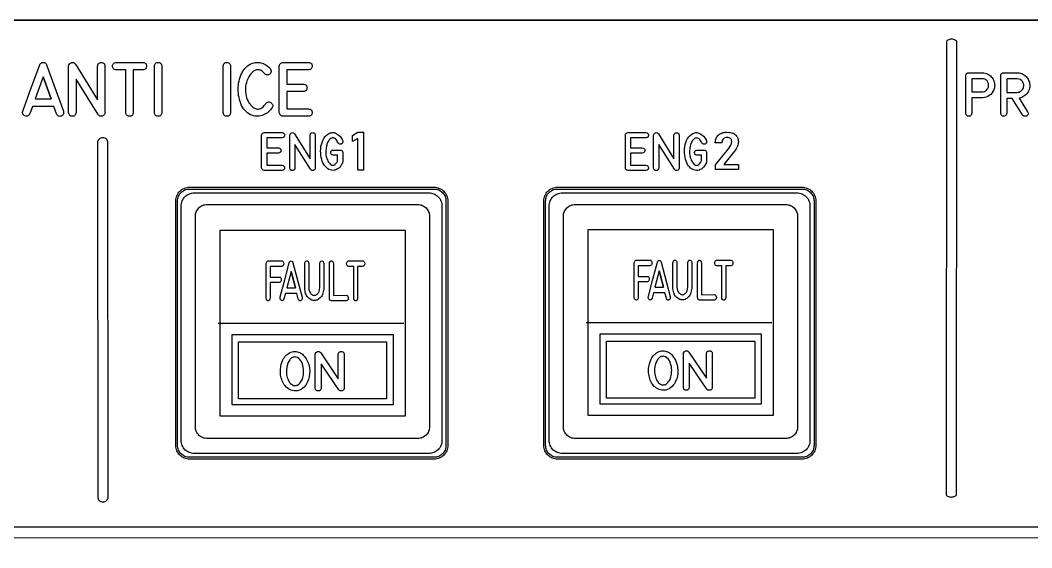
# Model space of a CAD drawing. Extents: x 361 to 684, y 82 to 686.
# Drawn here: x 423.4 to 510.7, y 168 to 213.5 of the extents above; entities that cross this region are included whole.
import ezdxf

# ---------------------------------------------------------------- set-up
doc = ezdxf.new("R2010")
doc.units = 0
for name, color, linetype in [('_BACKPANEL', 5, 'CONTINUOUS'), ('_ENGRAVING', 105, 'CONTINUOUS'), ('_LABELS', 30, 'CONTINUOUS'), ('_TOPLAYER', 1, 'CONTINUOUS')]:
    doc.layers.add(name, color=color, linetype=linetype)

msp = doc.modelspace()

# ---------------------------------------------------------------- linework, layer by layer
at = {"layer": '_BACKPANEL'}
for points in [[(683.772, 213.525), (683.772, 208.819), (683.772, 199.406), (683.772, 189.994), (683.772, 91.163), (683.772, 81.75), (361.5, 81.75), (361.5, 91.163), (361.5, 189.994), (361.5, 199.406), (361.5, 208.819), (361.5, 213.525)], [(438.041, 198.959), (459.137, 198.959), (459.242, 198.954), (459.344, 198.938), (459.443, 198.913), (459.537, 198.879), (459.627, 198.836), (459.712, 198.784), (459.791, 198.725), (459.864, 198.659), (459.93, 198.586), (459.989, 198.507), (460.04, 198.422), (460.083, 198.332), (460.118, 198.238), (460.143, 198.139), (460.159, 198.037), (460.164, 197.932), (460.164, 176.837), (460.159, 176.731), (460.143, 176.629), (460.118, 176.531), (460.083, 176.436), (460.04, 176.346), (459.989, 176.261), (459.93, 176.182), (459.864, 176.11), (459.791, 176.043), (459.712, 175.984), (459.627, 175.933), (459.537, 175.89), (459.443, 175.855), (459.344, 175.83), (459.242, 175.815), (459.137, 175.809), (438.041, 175.809), (437.936, 175.815), (437.833, 175.83), (437.735, 175.855), (437.64, 175.89), (437.551, 175.933), (437.466, 175.984), (437.387, 176.043), (437.314, 176.11), (437.248, 176.182), (437.189, 176.261), (437.137, 176.346), (437.094, 176.436), (437.06, 176.531), (437.035, 176.629), (437.019, 176.731), (437.014, 176.837), (437.014, 197.932), (437.019, 198.037), (437.035, 198.139), (437.06, 198.238), (437.094, 198.332), (437.137, 198.422), (437.189, 198.507), (437.248, 198.586), (437.314, 198.659), (437.387, 198.725), (437.466, 198.784), (437.551, 198.836), (437.64, 198.879), (437.735, 198.913), (437.833, 198.938), (437.936, 198.954)], [(469.785, 198.959), (490.881, 198.959), (490.986, 198.954), (491.089, 198.938), (491.187, 198.913), (491.282, 198.879), (491.371, 198.836), (491.456, 198.784), (491.535, 198.725), (491.608, 198.659), (491.674, 198.586), (491.733, 198.507), (491.785, 198.422), (491.828, 198.332), (491.862, 198.238), (491.887, 198.139), (491.903, 198.037), (491.908, 197.932), (491.908, 176.837), (491.903, 176.731), (491.887, 176.629), (491.862, 176.531), (491.828, 176.436), (491.785, 176.346), (491.733, 176.261), (491.674, 176.182), (491.608, 176.11), (491.535, 176.043), (491.456, 175.984), (491.371, 175.933), (491.282, 175.89), (491.187, 175.855), (491.089, 175.83), (490.986, 175.815), (490.881, 175.809), (469.785, 175.809), (469.68, 175.815), (469.578, 175.83), (469.479, 175.855), (469.385, 175.89), (469.295, 175.933), (469.21, 175.984), (469.131, 176.043), (469.058, 176.11), (468.992, 176.182), (468.933, 176.261), (468.882, 176.346), (468.839, 176.436), (468.804, 176.531), (468.779, 176.629), (468.764, 176.731), (468.758, 176.837), (468.758, 197.932), (468.764, 198.037), (468.779, 198.139), (468.804, 198.238), (468.839, 198.332), (468.882, 198.422), (468.933, 198.507), (468.992, 198.586), (469.058, 198.659), (469.131, 198.725), (469.21, 198.784), (469.295, 198.836), (469.385, 198.879), (469.479, 198.913), (469.578, 198.938), (469.68, 198.954)]]:
    msp.add_lwpolyline(points, close=True, dxfattribs=at)
at = {"layer": '_ENGRAVING'}
for points in [[(503.776, 211.884), (503.685, 211.88), (503.601, 211.866), (503.525, 211.845), (503.458, 211.817), (503.403, 211.783), (503.362, 211.744), (503.336, 211.701), (503.327, 211.655), (503.327, 211.655), (503.293, 172.614), (503.293, 172.613), (503.303, 172.567), (503.329, 172.524), (503.37, 172.485), (503.425, 172.451), (503.492, 172.423), (503.568, 172.402), (503.653, 172.389), (503.743, 172.384), (503.745, 172.384), (503.835, 172.389), (503.919, 172.402), (503.996, 172.423), (504.062, 172.451), (504.117, 172.485), (504.158, 172.524), (504.185, 172.567), (504.194, 172.613), (504.225, 211.655), (504.225, 211.655), (504.216, 211.701), (504.19, 211.744), (504.148, 211.783), (504.093, 211.817), (504.027, 211.845), (503.951, 211.866), (503.866, 211.88), (503.776, 211.884)], [(423.667, 205.678), (424.394, 207.677), (425.123, 209.676), (425.17, 209.766), (425.2, 209.802), (425.235, 209.831), (425.274, 209.854), (425.318, 209.871), (425.42, 209.885), (425.522, 209.872), (425.567, 209.856), (425.606, 209.834), (425.642, 209.804), (425.672, 209.768), (425.72, 209.676), (427.174, 205.666), (427.185, 205.59), (427.187, 205.52), (427.178, 205.458), (427.159, 205.403), (427.129, 205.355), (427.089, 205.314), (427.039, 205.28), (426.978, 205.253), (426.915, 205.236), (426.854, 205.23), (426.798, 205.237), (426.745, 205.255), (426.697, 205.284), (426.651, 205.326), (426.61, 205.379), (426.573, 205.444), (426.339, 206.093), (424.491, 206.093), (424.264, 205.46), (424.226, 205.394), (424.184, 205.341), (424.138, 205.3), (424.088, 205.27), (424.034, 205.253), (423.977, 205.247), (423.916, 205.254), (423.851, 205.273), (423.79, 205.301), (423.739, 205.335), (423.7, 205.376), (423.671, 205.423), (423.654, 205.477), (423.647, 205.537), (423.652, 205.604)], [(430.752, 205.553), (430.749, 205.496), (430.738, 205.445), (430.72, 205.399), (430.695, 205.358), (430.662, 205.323), (430.623, 205.293), (430.576, 205.269), (430.522, 205.25), (430.466, 205.238), (430.413, 205.234), (430.364, 205.239), (430.318, 205.251), (430.275, 205.272), (430.235, 205.302), (430.198, 205.339), (430.165, 205.385), (428.26, 208.44), (428.26, 205.553), (428.244, 205.478), (428.221, 205.414), (428.191, 205.359), (428.155, 205.315), (428.111, 205.28), (428.061, 205.255), (428.003, 205.24), (427.939, 205.235), (427.875, 205.24), (427.817, 205.255), (427.767, 205.28), (427.724, 205.315), (427.687, 205.359), (427.658, 205.414), (427.636, 205.478), (427.62, 205.553), (427.62, 209.558), (427.648, 209.666), (427.698, 209.754), (427.769, 209.821), (427.862, 209.869), (427.913, 209.883), (427.961, 209.888), (428.008, 209.884), (428.052, 209.871), (428.094, 209.849), (428.134, 209.818), (428.208, 209.728), (430.113, 206.669), (430.113, 209.558), (430.127, 209.634), (430.15, 209.7), (430.179, 209.755), (430.217, 209.8), (430.262, 209.835), (430.315, 209.86), (430.375, 209.875), (430.443, 209.879), (430.51, 209.873), (430.57, 209.858), (430.621, 209.832), (430.664, 209.797), (430.698, 209.752), (430.724, 209.697), (430.743, 209.632), (430.752, 209.558)], [(432.553, 205.557), (432.553, 209.245), (431.721, 209.245), (431.646, 209.255), (431.582, 209.274), (431.527, 209.302), (431.483, 209.337), (431.448, 209.381), (431.424, 209.434), (431.409, 209.494), (431.404, 209.564), (431.41, 209.633), (431.425, 209.694), (431.449, 209.746), (431.484, 209.791), (431.528, 209.827), (431.583, 209.854), (431.647, 209.874), (431.721, 209.885), (434.023, 209.885), (434.096, 209.874), (434.16, 209.855), (434.214, 209.828), (434.258, 209.792), (434.292, 209.748), (434.317, 209.695), (434.332, 209.633), (434.337, 209.564), (434.332, 209.494), (434.318, 209.433), (434.293, 209.38), (434.259, 209.336), (434.215, 209.3), (434.161, 209.273), (434.097, 209.255), (434.023, 209.245), (433.193, 209.245), (433.193, 205.557), (433.176, 205.482), (433.152, 205.417), (433.121, 205.362), (433.083, 205.317), (433.037, 205.282), (432.985, 205.258), (432.925, 205.244), (432.858, 205.24), (432.792, 205.246), (432.733, 205.261), (432.683, 205.287), (432.641, 205.321), (432.607, 205.366), (432.581, 205.42), (432.563, 205.484)], [(435.658, 205.553), (435.642, 205.478), (435.619, 205.413), (435.589, 205.358), (435.552, 205.313), (435.508, 205.278), (435.457, 205.254), (435.399, 205.239), (435.335, 205.234), (435.27, 205.239), (435.212, 205.255), (435.161, 205.28), (435.118, 205.314), (435.081, 205.359), (435.052, 205.414), (435.029, 205.478), (435.014, 205.553), (435.014, 209.563), (435.029, 209.637), (435.052, 209.702), (435.081, 209.758), (435.118, 209.803), (435.161, 209.838), (435.212, 209.863), (435.27, 209.878), (435.335, 209.883), (435.399, 209.879), (435.457, 209.864), (435.508, 209.839), (435.552, 209.804), (435.589, 209.759), (435.619, 209.703), (435.642, 209.638), (435.658, 209.563)], [(441.591, 205.553), (441.575, 205.478), (441.552, 205.413), (441.522, 205.358), (441.485, 205.313), (441.441, 205.278), (441.39, 205.254), (441.332, 205.239), (441.268, 205.234), (441.203, 205.239), (441.145, 205.255), (441.094, 205.28), (441.051, 205.314), (441.014, 205.359), (440.985, 205.414), (440.962, 205.478), (440.947, 205.553), (440.947, 209.563), (440.962, 209.637), (440.985, 209.702), (441.014, 209.758), (441.051, 209.803), (441.094, 209.838), (441.145, 209.863), (441.203, 209.878), (441.268, 209.883), (441.332, 209.879), (441.39, 209.864), (441.441, 209.839), (441.485, 209.804), (441.522, 209.759), (441.552, 209.703), (441.575, 209.638), (441.591, 209.563)], [(445.156, 205.966), (445.136, 205.936), (445.124, 205.92), (445.115, 205.907), (445.034, 205.805), (444.948, 205.712), (444.855, 205.626), (444.756, 205.547), (444.651, 205.477), (444.54, 205.413), (444.423, 205.357), (444.3, 205.309), (444.174, 205.271), (444.048, 205.246), (443.923, 205.235), (443.799, 205.236), (443.675, 205.251), (443.551, 205.279), (443.428, 205.32), (443.305, 205.374), (443.168, 205.451), (443.04, 205.54), (442.921, 205.642), (442.812, 205.756), (442.712, 205.882), (442.622, 206.021), (442.541, 206.172), (442.47, 206.335), (442.408, 206.506), (442.355, 206.678), (442.312, 206.851), (442.279, 207.027), (442.255, 207.204), (442.241, 207.382), (442.236, 207.563), (442.241, 207.745), (442.255, 207.926), (442.279, 208.103), (442.312, 208.277), (442.356, 208.446), (442.409, 208.613), (442.471, 208.775), (442.544, 208.934), (442.626, 209.089), (442.718, 209.234), (442.82, 209.366), (442.931, 209.483), (443.053, 209.586), (443.184, 209.675), (443.325, 209.749), (443.476, 209.809), (443.636, 209.855), (443.732, 209.873), (443.827, 209.884), (443.922, 209.886), (444.017, 209.881), (444.112, 209.868), (444.207, 209.847), (444.396, 209.781), (444.577, 209.692), (444.741, 209.587), (444.888, 209.465), (445.018, 209.327), (445.029, 209.311), (445.071, 209.241), (445.092, 209.168), (445.092, 209.092), (445.072, 209.013), (445.035, 208.939), (444.985, 208.881), (444.923, 208.838), (444.848, 208.81), (444.762, 208.799), (444.68, 208.813), (444.601, 208.851), (444.525, 208.914), (444.45, 208.997), (444.375, 209.068), (444.301, 209.128), (444.227, 209.176), (444.154, 209.213), (444.082, 209.238), (444.011, 209.252), (443.94, 209.254), (443.803, 209.235), (443.674, 209.189), (443.552, 209.119), (443.437, 209.023), (443.33, 208.906), (443.233, 208.774), (443.146, 208.627), (443.067, 208.465), (443.001, 208.297), (442.948, 208.135), (442.91, 207.979), (442.886, 207.828), (442.871, 207.662), (442.867, 207.496), (442.875, 207.329), (442.894, 207.162), (442.925, 206.997), (442.969, 206.837), (443.027, 206.682), (443.099, 206.533), (443.169, 206.409), (443.244, 206.298), (443.323, 206.199), (443.407, 206.112), (443.494, 206.037), (443.587, 205.974), (443.684, 205.924), (443.785, 205.885), (443.888, 205.863), (443.991, 205.861), (444.093, 205.88), (444.194, 205.919), (444.295, 205.979), (444.395, 206.059), (444.495, 206.16), (444.593, 206.281), (444.637, 206.34), (444.69, 206.392), (444.745, 206.431), (444.8, 206.457), (444.856, 206.47), (444.912, 206.469), (444.97, 206.456), (445.028, 206.429), (445.087, 206.389), (445.14, 206.341), (445.18, 206.292), (445.208, 206.241), (445.223, 206.189), (445.225, 206.136), (445.215, 206.08), (445.192, 206.024)], [(448.306, 209.252), (446.426, 209.252), (446.426, 208.011), (447.859, 208.011), (447.935, 207.996), (448, 207.973), (448.055, 207.943), (448.101, 207.907), (448.136, 207.863), (448.161, 207.812), (448.175, 207.753), (448.18, 207.688), (448.175, 207.623), (448.16, 207.565), (448.135, 207.514), (448.099, 207.47), (448.054, 207.434), (447.999, 207.404), (447.934, 207.382), (447.859, 207.367), (446.426, 207.367), (446.426, 205.877), (448.306, 205.877), (448.381, 205.862), (448.446, 205.839), (448.501, 205.81), (448.546, 205.773), (448.581, 205.73), (448.606, 205.679), (448.621, 205.622), (448.626, 205.557), (448.621, 205.493), (448.606, 205.435), (448.581, 205.385), (448.546, 205.342), (448.501, 205.306), (448.446, 205.277), (448.381, 205.255), (448.306, 205.24), (446.111, 205.24), (446.044, 205.253), (445.984, 205.274), (445.933, 205.302), (445.888, 205.338), (445.852, 205.383), (445.823, 205.435), (445.802, 205.494), (445.789, 205.562), (445.789, 209.567), (445.803, 209.638), (445.825, 209.699), (445.854, 209.752), (445.891, 209.796), (445.935, 209.831), (445.986, 209.858), (446.045, 209.876), (446.111, 209.885), (448.306, 209.885), (448.381, 209.874), (448.446, 209.855), (448.501, 209.828), (448.546, 209.792), (448.58, 209.748), (448.605, 209.696), (448.62, 209.635), (448.625, 209.566), (448.62, 209.497), (448.604, 209.436), (448.579, 209.384), (448.545, 209.341), (448.5, 209.306), (448.445, 209.279), (448.381, 209.261)], [(426.108, 206.73), (425.418, 208.635), (424.724, 206.73)], [(425.418, 208.635), (426.108, 206.73)], [(506.409, 208.994), (506.444, 208.994), (506.559, 208.981), (506.67, 208.959), (506.776, 208.928), (506.877, 208.888), (506.969, 208.84), (507.053, 208.784), (507.131, 208.722), (507.202, 208.652), (507.266, 208.575), (507.322, 208.491), (507.372, 208.4), (507.415, 208.302), (507.45, 208.2), (507.474, 208.099), (507.489, 207.999), (507.493, 207.899), (507.488, 207.8), (507.472, 207.702), (507.447, 207.604), (507.412, 207.507), (507.339, 207.362), (507.25, 207.233), (507.146, 207.122), (507.026, 207.026), (506.894, 206.949), (506.753, 206.891), (506.603, 206.852), (506.444, 206.833), (506.409, 206.831), (505.516, 206.831), (505.516, 205.492), (505.505, 205.431), (505.488, 205.379), (505.464, 205.334), (505.435, 205.298), (505.399, 205.269), (505.357, 205.249), (505.309, 205.237), (505.255, 205.233), (505.202, 205.237), (505.154, 205.249), (505.112, 205.269), (505.077, 205.298), (505.048, 205.334), (505.024, 205.379), (505.007, 205.431), (504.997, 205.492), (504.997, 208.737), (505.022, 208.839), (505.044, 208.88), (505.071, 208.915), (505.104, 208.944), (505.143, 208.967), (505.188, 208.984), (505.239, 208.994), (505.255, 208.994)], [(510.334, 205.632), (510.358, 205.581), (510.373, 205.532), (510.379, 205.485), (510.376, 205.441), (510.363, 205.398), (510.34, 205.357), (510.309, 205.319), (510.267, 205.283), (510.222, 205.257), (510.173, 205.241), (510.12, 205.235), (510.064, 205.24), (510.011, 205.255), (509.965, 205.279), (509.927, 205.312), (509.896, 205.354), (508.991, 206.785), (508.532, 206.785), (508.532, 205.492), (508.523, 205.418), (508.496, 205.354), (508.45, 205.302), (508.387, 205.262), (508.315, 205.237), (508.246, 205.233), (508.179, 205.25), (508.115, 205.288), (508.071, 205.329), (508.039, 205.377), (508.02, 205.431), (508.014, 205.492), (508.014, 208.737), (508.019, 208.788), (508.033, 208.836), (508.056, 208.879), (508.088, 208.919), (508.128, 208.952), (508.171, 208.975), (508.219, 208.99), (508.271, 208.994), (509.412, 208.994), (509.513, 208.99), (509.611, 208.978), (509.705, 208.957), (509.796, 208.929), (509.883, 208.892), (509.968, 208.847), (510.049, 208.794), (510.126, 208.733), (510.198, 208.665), (510.263, 208.593), (510.321, 208.517), (510.372, 208.436), (510.415, 208.351), (510.451, 208.261), (510.481, 208.167), (510.502, 208.069), (510.517, 207.962), (510.52, 207.856), (510.513, 207.753), (510.495, 207.651), (510.467, 207.551), (510.429, 207.453), (510.379, 207.356), (510.32, 207.262), (510.252, 207.172), (510.179, 207.092), (510.101, 207.021), (510.017, 206.96), (509.929, 206.907), (509.834, 206.864), (509.735, 206.83), (509.63, 206.805), (509.595, 206.8)], [(506.409, 208.476), (505.516, 208.476), (505.516, 207.351), (506.409, 207.351), (506.51, 207.359), (506.606, 207.385), (506.696, 207.429), (506.779, 207.49), (506.851, 207.564), (506.906, 207.647), (506.945, 207.739), (506.967, 207.839), (506.971, 207.962), (506.95, 208.077), (506.903, 208.185), (506.831, 208.284), (506.741, 208.368), (506.641, 208.428), (506.53, 208.464)], [(509.412, 207.301), (509.503, 207.308), (509.592, 207.329), (509.677, 207.365), (509.758, 207.415), (509.831, 207.476), (509.891, 207.546), (509.938, 207.625), (509.972, 207.712), (509.999, 207.85), (510.001, 207.917), (509.995, 207.982), (509.981, 208.045), (509.96, 208.106), (509.93, 208.166), (509.893, 208.224), (509.802, 208.325), (509.696, 208.401), (509.575, 208.452), (509.437, 208.476), (508.532, 208.476), (508.532, 207.301)], [(430.56, 203.384), (430.469, 203.375), (430.385, 203.35), (430.309, 203.31), (430.242, 203.257), (430.187, 203.193), (430.146, 203.12), (430.12, 203.039), (430.111, 202.952), (430.111, 202.951), (430.126, 172.392), (430.135, 172.305), (430.162, 172.224), (430.203, 172.151), (430.258, 172.087), (430.325, 172.034), (430.401, 171.995), (430.486, 171.97), (430.576, 171.961), (430.577, 171.961), (430.668, 171.97), (430.752, 171.995), (430.828, 172.035), (430.895, 172.087), (430.95, 172.151), (430.991, 172.225), (431.017, 172.305), (431.027, 172.392), (431.011, 202.951), (431.011, 202.952), (431.002, 203.039), (430.976, 203.12), (430.934, 203.194), (430.879, 203.258), (430.813, 203.31), (430.736, 203.35), (430.652, 203.375), (430.561, 203.384)], [(446.025, 203.384), (444.703, 203.384), (444.703, 202.512), (445.711, 202.512), (445.81, 202.485), (445.848, 202.465), (445.88, 202.439), (445.905, 202.408), (445.922, 202.372), (445.933, 202.331), (445.936, 202.285), (445.932, 202.239), (445.922, 202.198), (445.904, 202.163), (445.879, 202.132), (445.848, 202.106), (445.809, 202.086), (445.711, 202.059), (444.703, 202.059), (444.703, 201.012), (446.025, 201.012), (446.123, 200.985), (446.162, 200.965), (446.193, 200.939), (446.218, 200.909), (446.235, 200.873), (446.246, 200.833), (446.249, 200.787), (446.246, 200.742), (446.235, 200.702), (446.218, 200.666), (446.193, 200.636), (446.162, 200.61), (446.123, 200.59), (446.025, 200.564), (444.481, 200.564), (444.393, 200.588), (444.356, 200.608), (444.325, 200.633), (444.3, 200.664), (444.279, 200.701), (444.255, 200.79), (444.255, 203.606), (444.281, 203.699), (444.301, 203.736), (444.327, 203.767), (444.358, 203.792), (444.394, 203.81), (444.481, 203.829), (446.025, 203.829), (446.123, 203.809), (446.162, 203.789), (446.193, 203.764), (446.218, 203.733), (446.235, 203.697), (446.245, 203.654), (446.249, 203.605), (446.245, 203.556), (446.234, 203.514), (446.217, 203.477), (446.192, 203.447), (446.161, 203.422), (446.122, 203.403)], [(448.894, 200.784), (448.884, 200.708), (448.854, 200.647), (448.803, 200.602), (448.732, 200.571), (448.656, 200.56), (448.589, 200.572), (448.531, 200.608), (448.481, 200.666), (447.142, 202.814), (447.142, 200.784), (447.115, 200.686), (447.094, 200.648), (447.068, 200.617), (447.038, 200.592), (447.002, 200.575), (446.962, 200.564), (446.917, 200.561), (446.871, 200.564), (446.831, 200.575), (446.796, 200.592), (446.765, 200.617), (446.74, 200.648), (446.719, 200.686), (446.693, 200.784), (446.693, 203.6), (446.712, 203.675), (446.747, 203.737), (446.797, 203.785), (446.862, 203.818), (446.932, 203.831), (446.996, 203.82), (447.054, 203.782), (447.106, 203.719), (448.445, 201.568), (448.445, 203.6), (448.471, 203.699), (448.492, 203.738), (448.518, 203.77), (448.55, 203.794), (448.587, 203.812), (448.629, 203.822), (448.677, 203.825), (448.724, 203.821), (448.766, 203.81), (448.802, 203.792), (448.832, 203.768), (448.856, 203.736), (448.875, 203.697), (448.894, 203.6)], [(450.442, 201.879), (450.428, 201.881), (450.343, 201.904), (450.309, 201.923), (450.282, 201.948), (450.261, 201.979), (450.246, 202.015), (450.233, 202.102), (450.246, 202.19), (450.261, 202.226), (450.282, 202.257), (450.309, 202.282), (450.343, 202.301), (450.428, 202.324), (450.442, 202.327), (450.457, 202.327), (451.045, 202.327), (451.09, 202.323), (451.131, 202.311), (451.169, 202.29), (451.204, 202.261), (451.233, 202.226), (451.253, 202.188), (451.266, 202.147), (451.27, 202.102), (451.27, 201.294), (451.251, 201.253), (451.239, 201.227), (451.228, 201.203), (451.216, 201.179), (451.203, 201.155), (451.192, 201.132), (451.179, 201.108), (451.165, 201.084), (451.085, 200.961), (451.001, 200.854), (450.912, 200.765), (450.818, 200.692), (450.719, 200.636), (450.616, 200.597), (450.509, 200.575), (450.396, 200.57), (450.284, 200.58), (450.176, 200.607), (450.072, 200.648), (449.974, 200.705), (449.879, 200.778), (449.79, 200.866), (449.705, 200.97), (449.624, 201.089), (449.555, 201.217), (449.495, 201.36), (449.445, 201.518), (449.404, 201.692), (449.375, 201.874), (449.358, 202.059), (449.353, 202.245), (449.361, 202.433), (449.383, 202.62), (449.42, 202.803), (449.471, 202.981), (449.538, 203.154), (449.62, 203.316), (449.722, 203.461), (449.841, 203.587), (449.978, 203.697), (450.07, 203.752), (450.161, 203.794), (450.251, 203.822), (450.34, 203.836), (450.429, 203.836), (450.518, 203.823), (450.605, 203.796), (450.693, 203.755), (450.855, 203.65), (450.996, 203.526), (451.115, 203.383), (451.212, 203.22), (451.225, 203.195), (451.235, 203.172), (451.247, 203.148), (451.265, 203.076), (451.264, 203.011), (451.244, 202.953), (451.206, 202.901), (451.159, 202.863), (451.11, 202.839), (451.058, 202.829), (451.005, 202.833), (450.954, 202.85), (450.909, 202.877), (450.87, 202.914), (450.838, 202.962), (450.789, 203.069), (450.738, 203.16), (450.683, 203.235), (450.624, 203.294), (450.563, 203.336), (450.497, 203.362), (450.429, 203.372), (450.357, 203.365), (450.286, 203.345), (450.219, 203.313), (450.157, 203.27), (450.1, 203.215), (450.047, 203.149), (449.999, 203.072), (449.955, 202.984), (449.916, 202.884), (449.855, 202.676), (449.816, 202.46), (449.799, 202.237), (449.803, 202.006), (449.814, 201.891), (449.834, 201.779), (449.86, 201.671), (449.895, 201.567), (449.937, 201.466), (449.987, 201.369), (450.044, 201.277), (450.109, 201.187), (450.204, 201.086), (450.252, 201.051), (450.3, 201.026), (450.349, 201.012), (450.397, 201.008), (450.446, 201.014), (450.495, 201.031), (450.588, 201.084), (450.67, 201.157), (450.742, 201.248), (450.804, 201.358), (450.822, 201.393), (450.822, 201.879)], [(453.04, 200.597), (452.557, 200.597), (452.557, 203.332), (452.093, 203.07), (452.093, 203.572), (452.557, 203.86), (453.04, 203.86)], [(477.404, 203.379), (476.083, 203.379), (476.083, 202.507), (477.09, 202.507), (477.189, 202.48), (477.228, 202.46), (477.26, 202.434), (477.284, 202.403), (477.302, 202.367), (477.312, 202.326), (477.316, 202.28), (477.312, 202.234), (477.301, 202.193), (477.284, 202.158), (477.259, 202.127), (477.227, 202.101), (477.189, 202.081), (477.09, 202.054), (476.083, 202.054), (476.083, 201.007), (477.404, 201.007), (477.503, 200.98), (477.541, 200.96), (477.573, 200.934), (477.597, 200.904), (477.615, 200.868), (477.626, 200.828), (477.629, 200.782), (477.626, 200.737), (477.615, 200.697), (477.597, 200.661), (477.573, 200.631), (477.541, 200.605), (477.503, 200.585), (477.404, 200.559), (475.861, 200.559), (475.772, 200.583), (475.736, 200.603), (475.705, 200.628), (475.679, 200.659), (475.659, 200.696), (475.635, 200.785), (475.635, 203.601), (475.66, 203.694), (475.681, 203.731), (475.706, 203.762), (475.737, 203.787), (475.773, 203.805), (475.861, 203.824), (477.404, 203.824), (477.503, 203.804), (477.541, 203.784), (477.573, 203.759), (477.597, 203.728), (477.615, 203.692), (477.625, 203.649), (477.628, 203.6), (477.625, 203.551), (477.614, 203.509), (477.596, 203.472), (477.572, 203.442), (477.54, 203.417), (477.502, 203.398)], [(480.274, 200.779), (480.264, 200.703), (480.233, 200.642), (480.183, 200.597), (480.112, 200.566), (480.036, 200.555), (479.968, 200.567), (479.91, 200.603), (479.861, 200.661), (478.522, 202.809), (478.522, 200.779), (478.495, 200.681), (478.474, 200.643), (478.448, 200.612), (478.417, 200.587), (478.382, 200.57), (478.341, 200.559), (478.296, 200.556), (478.251, 200.559), (478.211, 200.57), (478.175, 200.587), (478.145, 200.612), (478.119, 200.643), (478.099, 200.681), (478.072, 200.779), (478.072, 203.595), (478.092, 203.67), (478.127, 203.732), (478.177, 203.78), (478.242, 203.813), (478.312, 203.826), (478.376, 203.815), (478.433, 203.777), (478.485, 203.714), (479.824, 201.563), (479.824, 203.595), (479.85, 203.694), (479.871, 203.733), (479.897, 203.765), (479.929, 203.79), (479.966, 203.807), (480.009, 203.817), (480.056, 203.82), (480.104, 203.816), (480.146, 203.805), (480.181, 203.787), (480.212, 203.763), (480.236, 203.731), (480.254, 203.692), (480.274, 203.595)], [(481.822, 201.874), (481.808, 201.876), (481.722, 201.899), (481.689, 201.918), (481.662, 201.943), (481.64, 201.974), (481.625, 202.01), (481.613, 202.098), (481.625, 202.186), (481.64, 202.221), (481.662, 202.252), (481.689, 202.277), (481.722, 202.296), (481.808, 202.319), (481.822, 202.322), (481.836, 202.322), (482.425, 202.322), (482.469, 202.318), (482.51, 202.306), (482.548, 202.285), (482.583, 202.256), (482.612, 202.221), (482.633, 202.183), (482.645, 202.142), (482.649, 202.098), (482.649, 201.289), (482.63, 201.248), (482.619, 201.222), (482.608, 201.198), (482.595, 201.174), (482.582, 201.151), (482.571, 201.127), (482.558, 201.103), (482.544, 201.079), (482.464, 200.956), (482.38, 200.849), (482.291, 200.76), (482.197, 200.687), (482.099, 200.631), (481.996, 200.592), (481.888, 200.57), (481.776, 200.565), (481.663, 200.575), (481.555, 200.602), (481.452, 200.643), (481.353, 200.7), (481.259, 200.773), (481.169, 200.861), (481.084, 200.965), (481.004, 201.084), (480.935, 201.212), (480.875, 201.355), (480.825, 201.513), (480.784, 201.687), (480.754, 201.869), (480.737, 202.054), (480.733, 202.24), (480.741, 202.428), (480.763, 202.615), (480.799, 202.798), (480.851, 202.976), (480.917, 203.149), (481, 203.311), (481.101, 203.456), (481.22, 203.583), (481.358, 203.692), (481.449, 203.747), (481.54, 203.789), (481.63, 203.817), (481.72, 203.831), (481.809, 203.831), (481.897, 203.818), (481.985, 203.791), (482.072, 203.75), (482.235, 203.645), (482.376, 203.521), (482.495, 203.378), (482.592, 203.215), (482.605, 203.19), (482.614, 203.167), (482.627, 203.143), (482.645, 203.071), (482.644, 203.006), (482.624, 202.948), (482.586, 202.896), (482.538, 202.858), (482.489, 202.834), (482.438, 202.824), (482.385, 202.828), (482.334, 202.845), (482.289, 202.872), (482.25, 202.909), (482.217, 202.957), (482.169, 203.064), (482.117, 203.155), (482.062, 203.23), (482.004, 203.289), (481.942, 203.331), (481.877, 203.357), (481.808, 203.367), (481.737, 203.36), (481.665, 203.34), (481.599, 203.308), (481.537, 203.265), (481.479, 203.21), (481.427, 203.144), (481.378, 203.067), (481.335, 202.979), (481.296, 202.879), (481.235, 202.671), (481.196, 202.455), (481.178, 202.232), (481.183, 202.001), (481.194, 201.886), (481.213, 201.774), (481.24, 201.666), (481.274, 201.562), (481.316, 201.461), (481.366, 201.365), (481.424, 201.272), (481.489, 201.182), (481.584, 201.081), (481.632, 201.046), (481.68, 201.021), (481.728, 201.007), (481.777, 201.003), (481.826, 201.009), (481.875, 201.026), (481.967, 201.079), (482.05, 201.152), (482.122, 201.243), (482.184, 201.353), (482.201, 201.388), (482.201, 201.874)], [(484.391, 203.855), (484.617, 203.842), (484.719, 203.826), (484.814, 203.803), (484.902, 203.774), (484.983, 203.738), (485.057, 203.696), (485.124, 203.647), (485.184, 203.593), (485.236, 203.532), (485.28, 203.466), (485.317, 203.395), (485.345, 203.317), (485.365, 203.234), (485.377, 203.145), (485.381, 203.05), (485.381, 203.044), (485.375, 202.951), (485.359, 202.854), (485.333, 202.754), (485.295, 202.651), (485.247, 202.545), (485.19, 202.439), (485.122, 202.332), (485.044, 202.225), (484.143, 201.082), (485.391, 201.082), (485.391, 200.632), (483.423, 200.632), (483.423, 201.045), (484.536, 202.423), (484.653, 202.591), (484.738, 202.752), (484.791, 202.905), (484.804, 202.975), (484.808, 203.042), (484.808, 203.05), (484.802, 203.131), (484.782, 203.201), (484.75, 203.261), (484.705, 203.311), (484.647, 203.351), (484.578, 203.379), (484.497, 203.396), (484.404, 203.401), (484.311, 203.394), (484.227, 203.373), (484.154, 203.338), (484.091, 203.289), (484.039, 203.228), (484, 203.154), (483.973, 203.068), (483.959, 202.969), (483.959, 202.954), (483.386, 202.954), (483.386, 202.969), (483.399, 203.073), (483.419, 203.17), (483.445, 203.262), (483.479, 203.347), (483.52, 203.426), (483.568, 203.498), (483.622, 203.565), (483.684, 203.625), (483.753, 203.679), (483.827, 203.726), (483.906, 203.765), (483.992, 203.798), (484.083, 203.823), (484.18, 203.841), (484.283, 203.852)], [(438.051, 199.113), (459.127, 199.113), (459.249, 199.106), (459.367, 199.088), (459.481, 199.059), (459.591, 199.019), (459.695, 198.969), (459.793, 198.91), (459.885, 198.841), (459.969, 198.765), (460.046, 198.68), (460.114, 198.589), (460.174, 198.49), (460.224, 198.386), (460.264, 198.277), (460.293, 198.162), (460.311, 198.044), (460.317, 197.922), (460.317, 176.847), (460.311, 176.724), (460.293, 176.606), (460.264, 176.492), (460.224, 176.382), (460.174, 176.278), (460.114, 176.18), (460.046, 176.088), (459.969, 176.004), (459.885, 175.927), (459.793, 175.859), (459.695, 175.799), (459.591, 175.749), (459.481, 175.709), (459.367, 175.68), (459.249, 175.662), (459.127, 175.656), (438.051, 175.656), (437.929, 175.662), (437.811, 175.68), (437.696, 175.709), (437.587, 175.749), (437.483, 175.799), (437.385, 175.859), (437.293, 175.927), (437.208, 176.004), (437.132, 176.088), (437.063, 176.18), (437.004, 176.278), (436.954, 176.382), (436.914, 176.492), (436.885, 176.606), (436.867, 176.724), (436.86, 176.847), (436.86, 197.922), (436.867, 198.044), (436.885, 198.162), (436.914, 198.277), (436.954, 198.386), (437.004, 198.49), (437.063, 198.589), (437.132, 198.68), (437.208, 198.765), (437.293, 198.841), (437.385, 198.91), (437.483, 198.969), (437.587, 199.019), (437.696, 199.059), (437.811, 199.088), (437.929, 199.106)], [(469.796, 199.113), (490.871, 199.113), (490.993, 199.106), (491.111, 199.088), (491.226, 199.059), (491.335, 199.019), (491.439, 198.969), (491.538, 198.91), (491.629, 198.841), (491.714, 198.765), (491.79, 198.68), (491.859, 198.589), (491.918, 198.49), (491.968, 198.386), (492.008, 198.277), (492.037, 198.162), (492.055, 198.044), (492.062, 197.922), (492.062, 176.847), (492.055, 176.724), (492.037, 176.606), (492.008, 176.492), (491.968, 176.382), (491.918, 176.278), (491.859, 176.18), (491.79, 176.088), (491.714, 176.004), (491.629, 175.927), (491.538, 175.859), (491.439, 175.799), (491.335, 175.749), (491.226, 175.709), (491.111, 175.68), (490.993, 175.662), (490.871, 175.656), (469.796, 175.656), (469.673, 175.662), (469.555, 175.68), (469.441, 175.709), (469.331, 175.749), (469.227, 175.799), (469.129, 175.859), (469.037, 175.927), (468.953, 176.004), (468.876, 176.088), (468.808, 176.18), (468.748, 176.278), (468.698, 176.382), (468.658, 176.492), (468.629, 176.606), (468.611, 176.724), (468.605, 176.847), (468.605, 197.922), (468.611, 198.044), (468.629, 198.162), (468.658, 198.277), (468.698, 198.386), (468.748, 198.49), (468.808, 198.589), (468.876, 198.68), (468.953, 198.765), (469.037, 198.841), (469.129, 198.91), (469.227, 198.969), (469.331, 199.019), (469.441, 199.059), (469.555, 199.088), (469.673, 199.106)], [(438.459, 198.634), (458.675, 198.634), (458.792, 198.628), (458.906, 198.611), (459.015, 198.583), (459.12, 198.545), (459.22, 198.497), (459.314, 198.44), (459.402, 198.374), (459.483, 198.3), (459.557, 198.219), (459.623, 198.132), (459.68, 198.037), (459.728, 197.938), (459.766, 197.833), (459.794, 197.723), (459.811, 197.609), (459.817, 197.492), (459.817, 177.276), (459.811, 177.159), (459.794, 177.046), (459.766, 176.936), (459.728, 176.831), (459.68, 176.731), (459.623, 176.637), (459.557, 176.549), (459.483, 176.468), (459.402, 176.394), (459.314, 176.329), (459.22, 176.272), (459.12, 176.224), (459.015, 176.185), (458.906, 176.157), (458.792, 176.14), (458.675, 176.134), (438.459, 176.134), (438.342, 176.14), (438.228, 176.157), (438.119, 176.185), (438.014, 176.224), (437.914, 176.272), (437.82, 176.329), (437.732, 176.394), (437.651, 176.468), (437.577, 176.549), (437.512, 176.637), (437.455, 176.731), (437.407, 176.831), (437.368, 176.936), (437.34, 177.046), (437.323, 177.159), (437.317, 177.276), (437.317, 197.492), (437.323, 197.609), (437.34, 197.723), (437.368, 197.833), (437.407, 197.938), (437.455, 198.037), (437.512, 198.132), (437.577, 198.219), (437.651, 198.3), (437.732, 198.374), (437.82, 198.44), (437.914, 198.497), (438.014, 198.545), (438.119, 198.583), (438.228, 198.611), (438.342, 198.628)], [(470.204, 198.634), (490.42, 198.634), (490.537, 198.628), (490.65, 198.611), (490.76, 198.583), (490.865, 198.545), (490.965, 198.497), (491.059, 198.44), (491.147, 198.374), (491.228, 198.3), (491.301, 198.219), (491.367, 198.132), (491.424, 198.037), (491.472, 197.938), (491.51, 197.833), (491.538, 197.723), (491.556, 197.609), (491.562, 197.492), (491.562, 177.276), (491.556, 177.159), (491.538, 177.046), (491.51, 176.936), (491.472, 176.831), (491.424, 176.731), (491.367, 176.637), (491.301, 176.549), (491.228, 176.468), (491.147, 176.394), (491.059, 176.329), (490.965, 176.272), (490.865, 176.224), (490.76, 176.185), (490.65, 176.157), (490.537, 176.14), (490.42, 176.134), (470.204, 176.134), (470.086, 176.14), (469.973, 176.157), (469.863, 176.185), (469.758, 176.224), (469.658, 176.272), (469.564, 176.329), (469.476, 176.394), (469.395, 176.468), (469.322, 176.549), (469.256, 176.637), (469.199, 176.731), (469.151, 176.831), (469.113, 176.936), (469.085, 177.046), (469.067, 177.159), (469.062, 177.276), (469.062, 197.492), (469.067, 197.609), (469.085, 197.723), (469.113, 197.833), (469.151, 197.938), (469.199, 198.037), (469.256, 198.132), (469.322, 198.219), (469.395, 198.3), (469.476, 198.374), (469.564, 198.44), (469.658, 198.497), (469.758, 198.545), (469.863, 198.583), (469.973, 198.611), (470.086, 198.628)]]:
    msp.add_lwpolyline(points, close=True, dxfattribs=at)
msp.add_lwpolyline([(677.641, 169.789), (367.181, 169.774), (367.091, 169.765), (367.007, 169.738), (366.931, 169.697), (366.864, 169.642), (366.81, 169.575), (366.768, 169.498), (366.742, 169.414), (366.734, 169.323), (366.743, 169.232), (366.769, 169.148), (366.811, 169.071), (366.866, 169.005), (366.932, 168.95), (367.009, 168.909), (367.093, 168.883), (367.183, 168.874), (677.641, 168.889)], dxfattribs=at)
at = {"layer": '_LABELS'}
for points in [[(488.409, 179.441), (488.409, 195.443), (472.409, 195.443), (472.409, 179.441)], [(456.659, 179.383), (456.659, 195.385), (440.659, 195.385), (440.659, 179.383)], [(444.659, 189.558), (444.659, 192.518), (444.677, 192.616), (444.712, 192.688), (444.764, 192.735), (444.831, 192.756), (446.004, 192.756), (446.044, 192.749), (446.078, 192.735), (446.107, 192.714), (446.131, 192.688), (446.162, 192.616), (446.173, 192.519), (446.162, 192.422), (446.13, 192.351), (446.106, 192.325), (446.077, 192.305), (446.042, 192.292), (446.002, 192.285), (444.999, 192.285), (444.999, 191.367), (445.781, 191.367), (445.855, 191.346), (445.883, 191.327), (445.907, 191.302), (445.939, 191.233), (445.951, 191.14), (445.941, 191.046), (445.91, 190.974), (445.886, 190.946), (445.856, 190.924), (445.781, 190.895), (444.999, 190.895), (444.999, 189.558), (444.984, 189.456), (444.952, 189.383), (444.929, 189.358), (444.902, 189.339), (444.871, 189.327), (444.835, 189.323), (444.799, 189.326), (444.767, 189.336), (444.739, 189.355), (444.715, 189.38), (444.679, 189.454)], [(445.872, 189.644), (446.261, 191.123), (446.65, 192.602), (446.675, 192.669), (446.71, 192.717), (446.755, 192.746), (446.809, 192.756), (446.864, 192.747), (446.909, 192.719), (446.944, 192.67), (446.969, 192.602), (447.746, 189.635), (447.753, 189.527), (447.738, 189.441), (447.701, 189.375), (447.674, 189.35), (447.642, 189.33), (447.608, 189.317), (447.576, 189.313), (447.546, 189.317), (447.517, 189.331), (447.467, 189.383), (447.425, 189.471), (447.3, 189.951), (446.312, 189.951), (446.191, 189.482), (446.148, 189.395), (446.123, 189.364), (446.097, 189.342), (446.068, 189.329), (446.038, 189.325), (446.005, 189.33), (445.97, 189.344), (445.91, 189.39), (445.874, 189.455), (445.861, 189.54)], [(449.619, 190.452), (449.619, 190.419), (449.615, 190.318), (449.599, 190.194), (449.576, 190.078), (449.548, 189.971), (449.513, 189.872), (449.472, 189.781), (449.424, 189.699), (449.37, 189.626), (449.31, 189.56), (449.181, 189.455), (449.115, 189.414), (449.048, 189.381), (448.98, 189.357), (448.911, 189.341), (448.841, 189.332), (448.77, 189.332), (448.698, 189.34), (448.629, 189.356), (448.561, 189.38), (448.494, 189.413), (448.366, 189.501), (448.244, 189.622), (448.188, 189.694), (448.138, 189.774), (448.096, 189.862), (448.06, 189.958), (448.031, 190.061), (448.009, 190.173), (447.994, 190.292), (447.985, 190.419), (447.985, 190.452), (447.985, 192.521), (447.998, 192.612), (448.032, 192.687), (448.076, 192.735), (448.129, 192.756), (448.192, 192.751), (448.251, 192.723), (448.293, 192.675), (448.319, 192.608), (448.327, 192.521), (448.327, 190.452), (448.349, 190.272), (448.37, 190.19), (448.397, 190.115), (448.431, 190.046), (448.472, 189.983), (448.519, 189.926), (448.572, 189.875), (448.63, 189.834), (448.688, 189.804), (448.746, 189.788), (448.806, 189.784), (448.866, 189.792), (448.927, 189.813), (448.988, 189.846), (449.051, 189.892), (449.103, 189.941), (449.149, 189.998), (449.186, 190.061), (449.216, 190.13), (449.258, 190.284), (449.279, 190.452), (449.279, 192.521), (449.281, 192.567), (449.303, 192.656), (449.341, 192.716), (449.366, 192.736), (449.395, 192.749), (449.464, 192.753), (449.532, 192.731), (449.559, 192.711), (449.581, 192.685), (449.61, 192.615), (449.619, 192.521)], [(450.28, 189.318), (450.214, 189.338), (450.163, 189.383), (450.128, 189.454), (450.108, 189.551), (450.108, 192.518), (450.129, 192.623), (450.165, 192.698), (450.189, 192.724), (450.217, 192.742), (450.249, 192.753), (450.285, 192.755), (450.321, 192.751), (450.352, 192.739), (450.379, 192.72), (450.402, 192.694), (450.435, 192.62), (450.45, 192.518), (450.45, 189.786), (451.569, 189.788), (451.644, 189.763), (451.674, 189.741), (451.698, 189.714), (451.729, 189.642), (451.739, 189.547), (451.728, 189.453), (451.696, 189.383), (451.672, 189.357), (451.642, 189.338), (451.568, 189.318)], [(452.205, 189.555), (452.205, 192.283), (451.76, 192.283), (451.686, 192.305), (451.657, 192.325), (451.633, 192.351), (451.601, 192.423), (451.591, 192.519), (451.602, 192.615), (451.634, 192.687), (451.657, 192.713), (451.686, 192.734), (451.76, 192.756), (452.991, 192.756), (453.064, 192.735), (453.093, 192.714), (453.116, 192.688), (453.148, 192.616), (453.159, 192.519), (453.148, 192.422), (453.117, 192.35), (453.093, 192.324), (453.064, 192.304), (453.03, 192.29), (452.991, 192.283), (452.547, 192.283), (452.547, 189.555), (452.525, 189.451), (452.488, 189.377), (452.464, 189.351), (452.436, 189.333), (452.404, 189.323), (452.368, 189.32), (452.333, 189.324), (452.301, 189.336), (452.274, 189.354), (452.252, 189.38), (452.22, 189.453)], [(476.409, 189.616), (476.409, 192.576), (476.427, 192.674), (476.462, 192.747), (476.514, 192.793), (476.581, 192.814), (477.754, 192.814), (477.794, 192.807), (477.828, 192.793), (477.857, 192.772), (477.881, 192.746), (477.912, 192.674), (477.923, 192.577), (477.912, 192.48), (477.88, 192.409), (477.856, 192.383), (477.827, 192.363), (477.792, 192.35), (477.752, 192.343), (476.749, 192.343), (476.749, 191.425), (477.531, 191.425), (477.605, 191.405), (477.633, 191.385), (477.657, 191.36), (477.689, 191.291), (477.701, 191.199), (477.691, 191.105), (477.66, 191.032), (477.636, 191.004), (477.606, 190.982), (477.531, 190.954), (476.749, 190.954), (476.749, 189.616), (476.734, 189.515), (476.702, 189.442), (476.679, 189.416), (476.652, 189.397), (476.621, 189.386), (476.585, 189.381), (476.549, 189.384), (476.517, 189.395), (476.489, 189.413), (476.465, 189.438), (476.429, 189.512)], [(477.622, 189.702), (478.011, 191.181), (478.4, 192.66), (478.425, 192.727), (478.46, 192.775), (478.505, 192.804), (478.559, 192.814), (478.614, 192.805), (478.659, 192.777), (478.694, 192.728), (478.719, 192.66), (479.496, 189.693), (479.503, 189.585), (479.488, 189.499), (479.451, 189.433), (479.424, 189.408), (479.392, 189.388), (479.358, 189.375), (479.326, 189.371), (479.296, 189.375), (479.267, 189.389), (479.217, 189.441), (479.175, 189.529), (479.05, 190.009), (478.062, 190.009), (477.941, 189.541), (477.898, 189.453), (477.873, 189.422), (477.847, 189.4), (477.818, 189.387), (477.788, 189.383), (477.755, 189.388), (477.72, 189.402), (477.66, 189.448), (477.624, 189.514), (477.611, 189.598)], [(481.369, 190.511), (481.369, 190.477), (481.365, 190.376), (481.349, 190.252), (481.326, 190.136), (481.298, 190.029), (481.263, 189.93), (481.222, 189.84), (481.174, 189.758), (481.12, 189.684), (481.06, 189.619), (480.931, 189.513), (480.865, 189.472), (480.798, 189.44), (480.73, 189.415), (480.661, 189.399), (480.591, 189.391), (480.52, 189.39), (480.448, 189.398), (480.379, 189.414), (480.311, 189.439), (480.244, 189.471), (480.116, 189.559), (479.994, 189.68), (479.938, 189.752), (479.888, 189.832), (479.846, 189.92), (479.81, 190.016), (479.781, 190.119), (479.759, 190.231), (479.744, 190.35), (479.735, 190.477), (479.735, 190.511), (479.735, 192.58), (479.748, 192.67), (479.782, 192.745), (479.826, 192.793), (479.879, 192.815), (479.942, 192.809), (480.001, 192.781), (480.043, 192.733), (480.069, 192.666), (480.077, 192.58), (480.077, 190.511), (480.099, 190.33), (480.12, 190.248), (480.147, 190.173), (480.181, 190.104), (480.222, 190.041), (480.269, 189.984), (480.322, 189.933), (480.38, 189.892), (480.438, 189.863), (480.496, 189.846), (480.556, 189.842), (480.616, 189.85), (480.677, 189.871), (480.738, 189.904), (480.801, 189.95), (480.853, 190), (480.899, 190.056), (480.936, 190.119), (480.966, 190.188), (481.008, 190.342), (481.029, 190.511), (481.029, 192.58), (481.031, 192.625), (481.053, 192.714), (481.091, 192.775), (481.116, 192.794), (481.145, 192.807), (481.214, 192.811), (481.282, 192.789), (481.309, 192.769), (481.331, 192.743), (481.36, 192.673), (481.369, 192.58)], [(482.03, 189.376), (481.964, 189.396), (481.913, 189.441), (481.878, 189.512), (481.858, 189.609), (481.858, 192.576), (481.879, 192.682), (481.915, 192.756), (481.939, 192.782), (481.967, 192.8), (481.999, 192.811), (482.035, 192.814), (482.071, 192.809), (482.102, 192.797), (482.129, 192.778), (482.152, 192.752), (482.185, 192.678), (482.2, 192.576), (482.2, 189.844), (483.319, 189.846), (483.394, 189.821), (483.424, 189.8), (483.448, 189.772), (483.479, 189.7), (483.489, 189.605), (483.478, 189.511), (483.446, 189.441), (483.422, 189.415), (483.392, 189.396), (483.318, 189.376)], [(483.955, 189.613), (483.955, 192.341), (483.51, 192.341), (483.436, 192.363), (483.407, 192.383), (483.383, 192.409), (483.351, 192.481), (483.341, 192.577), (483.352, 192.673), (483.384, 192.745), (483.407, 192.772), (483.436, 192.792), (483.51, 192.814), (484.741, 192.814), (484.814, 192.793), (484.843, 192.772), (484.866, 192.746), (484.898, 192.674), (484.909, 192.577), (484.898, 192.48), (484.867, 192.409), (484.843, 192.382), (484.814, 192.362), (484.78, 192.349), (484.741, 192.341), (484.297, 192.341), (484.297, 189.613), (484.275, 189.509), (484.238, 189.435), (484.214, 189.409), (484.186, 189.391), (484.154, 189.381), (484.118, 189.378), (484.083, 189.382), (484.051, 189.394), (484.024, 189.412), (484.002, 189.438), (483.97, 189.511)], [(447.176, 190.422), (446.808, 191.832), (446.437, 190.422)], [(446.808, 191.832), (447.176, 190.422)], [(478.926, 190.48), (478.558, 191.89), (478.187, 190.48)], [(478.558, 191.89), (478.926, 190.48)], [(441.685, 186.367), (441.685, 186.225), (441.685, 180.367), (455.632, 180.367), (455.632, 186.367)], [(473.435, 186.425), (473.435, 186.283), (473.435, 180.425), (487.382, 180.425), (487.382, 186.425)], [(442.256, 185.769), (455.042, 185.769), (455.042, 180.867), (442.256, 180.867)], [(474.006, 185.827), (486.792, 185.827), (486.792, 180.925), (474.006, 180.925)], [(480.03, 184.02), (480.101, 183.787), (480.145, 183.551), (480.163, 183.31), (480.156, 183.065), (480.122, 182.823), (480.062, 182.592), (479.975, 182.372), (479.861, 182.162), (479.773, 182.04), (479.671, 181.927), (479.554, 181.824), (479.422, 181.73), (479.28, 181.656), (479.13, 181.61), (478.973, 181.594), (478.809, 181.606), (478.676, 181.633), (478.552, 181.672), (478.435, 181.721), (478.326, 181.781), (478.226, 181.852), (478.133, 181.934), (478.049, 182.027), (477.972, 182.13), (477.903, 182.241), (477.842, 182.355), (477.789, 182.472), (477.744, 182.592), (477.706, 182.715), (477.676, 182.841), (477.654, 182.97), (477.639, 183.102), (477.632, 183.236), (477.633, 183.368), (477.641, 183.5), (477.657, 183.631), (477.681, 183.761), (477.712, 183.89), (477.796, 184.146), (477.85, 184.268), (477.911, 184.382), (477.979, 184.488), (478.055, 184.584), (478.138, 184.672), (478.229, 184.752), (478.327, 184.822), (478.432, 184.885), (478.54, 184.934), (478.65, 184.969), (478.763, 184.99), (478.878, 184.997), (478.986, 184.993), (479.089, 184.978), (479.188, 184.954), (479.281, 184.92), (479.369, 184.877), (479.452, 184.824), (479.53, 184.762), (479.603, 184.689), (479.735, 184.532), (479.85, 184.368), (479.949, 184.197)], [(483.132, 181.827), (483.12, 181.747), (483.086, 181.684), (483.029, 181.637), (482.949, 181.605), (482.862, 181.593), (482.786, 181.606), (482.72, 181.643), (482.664, 181.704), (481.149, 183.94), (481.149, 181.827), (481.118, 181.725), (481.094, 181.685), (481.065, 181.652), (481.031, 181.627), (480.991, 181.609), (480.945, 181.598), (480.894, 181.594), (480.843, 181.598), (480.797, 181.609), (480.757, 181.627), (480.723, 181.652), (480.694, 181.685), (480.67, 181.725), (480.64, 181.827), (480.64, 184.758), (480.662, 184.837), (480.702, 184.902), (480.758, 184.951), (480.832, 184.986), (480.911, 185), (480.984, 184.987), (481.049, 184.948), (481.107, 184.883), (482.623, 182.643), (482.623, 184.758), (482.635, 184.814), (482.652, 184.862), (482.676, 184.903), (482.706, 184.936), (482.742, 184.961), (482.783, 184.98), (482.831, 184.99), (482.885, 184.993), (482.939, 184.989), (482.986, 184.978), (483.027, 184.959), (483.061, 184.933), (483.089, 184.9), (483.11, 184.86), (483.124, 184.813), (483.132, 184.758)], [(448.28, 183.961), (448.351, 183.729), (448.395, 183.493), (448.413, 183.252), (448.406, 183.007), (448.372, 182.765), (448.312, 182.534), (448.225, 182.313), (448.111, 182.104), (448.023, 181.982), (447.921, 181.869), (447.804, 181.766), (447.672, 181.672), (447.53, 181.598), (447.38, 181.552), (447.223, 181.536), (447.059, 181.548), (446.926, 181.575), (446.802, 181.613), (446.685, 181.663), (446.576, 181.723), (446.476, 181.794), (446.383, 181.876), (446.299, 181.969), (446.222, 182.072), (446.153, 182.183), (446.092, 182.297), (446.039, 182.414), (445.994, 182.534), (445.956, 182.657), (445.926, 182.783), (445.904, 182.912), (445.889, 183.044), (445.882, 183.178), (445.883, 183.31), (445.891, 183.442), (445.907, 183.573), (445.931, 183.703), (445.962, 183.832), (446.046, 184.088), (446.1, 184.21), (446.161, 184.324), (446.229, 184.43), (446.305, 184.526), (446.388, 184.614), (446.479, 184.694), (446.577, 184.764), (446.682, 184.826), (446.79, 184.876), (446.9, 184.911), (447.013, 184.932), (447.128, 184.939), (447.236, 184.934), (447.339, 184.92), (447.438, 184.896), (447.531, 184.862), (447.619, 184.819), (447.702, 184.766), (447.78, 184.703), (447.853, 184.631), (447.985, 184.474), (448.1, 184.31), (448.199, 184.139)], [(447.142, 184.468), (447.062, 184.463), (446.986, 184.447), (446.916, 184.422), (446.85, 184.386), (446.79, 184.339), (446.735, 184.283), (446.685, 184.216), (446.64, 184.139), (446.562, 183.981), (446.5, 183.834), (446.454, 183.7), (446.424, 183.578), (446.401, 183.391), (446.399, 183.168), (446.422, 182.929), (446.475, 182.692), (446.512, 182.578), (446.558, 182.469), (446.612, 182.366), (446.675, 182.269), (446.747, 182.183), (446.829, 182.112), (446.922, 182.058), (447.025, 182.019), (447.147, 181.997), (447.204, 181.998), (447.26, 182.006), (447.313, 182.021), (447.365, 182.044), (447.46, 182.111), (447.546, 182.195), (447.621, 182.282), (447.685, 182.371), (447.737, 182.462), (447.781, 182.565), (447.818, 182.683), (447.847, 182.816), (447.868, 182.964), (447.88, 183.119), (447.882, 183.274), (447.872, 183.429), (447.852, 183.584), (447.82, 183.735), (447.776, 183.878), (447.72, 184.014), (447.651, 184.142), (447.568, 184.254), (447.47, 184.345), (447.355, 184.413), (447.225, 184.458)], [(451.382, 181.768), (451.37, 181.689), (451.336, 181.626), (451.279, 181.578), (451.199, 181.547), (451.112, 181.535), (451.036, 181.548), (450.97, 181.585), (450.914, 181.646), (449.399, 183.882), (449.399, 181.768), (449.368, 181.667), (449.344, 181.627), (449.315, 181.594), (449.281, 181.569), (449.241, 181.551), (449.195, 181.54), (449.144, 181.536), (449.093, 181.54), (449.047, 181.551), (449.007, 181.569), (448.973, 181.594), (448.944, 181.627), (448.92, 181.667), (448.89, 181.768), (448.89, 184.7), (448.912, 184.779), (448.952, 184.843), (449.008, 184.893), (449.082, 184.928), (449.161, 184.942), (449.234, 184.929), (449.299, 184.89), (449.357, 184.825), (450.873, 182.585), (450.873, 184.7), (450.885, 184.756), (450.902, 184.804), (450.926, 184.845), (450.956, 184.878), (450.992, 184.903), (451.033, 184.921), (451.081, 184.932), (451.135, 184.935), (451.189, 184.931), (451.236, 184.919), (451.277, 184.901), (451.311, 184.875), (451.339, 184.842), (451.36, 184.802), (451.374, 184.755), (451.382, 184.7)], [(478.892, 184.526), (478.812, 184.521), (478.736, 184.505), (478.666, 184.48), (478.6, 184.444), (478.54, 184.398), (478.485, 184.341), (478.435, 184.274), (478.39, 184.197), (478.312, 184.039), (478.25, 183.893), (478.204, 183.758), (478.174, 183.636), (478.151, 183.449), (478.149, 183.226), (478.172, 182.987), (478.225, 182.75), (478.262, 182.636), (478.308, 182.527), (478.362, 182.424), (478.425, 182.327), (478.497, 182.241), (478.579, 182.17), (478.672, 182.116), (478.775, 182.077), (478.897, 182.056), (478.954, 182.056), (479.01, 182.064), (479.063, 182.079), (479.115, 182.102), (479.21, 182.169), (479.296, 182.253), (479.371, 182.34), (479.435, 182.429), (479.487, 182.521), (479.531, 182.623), (479.568, 182.741), (479.597, 182.874), (479.618, 183.022), (479.63, 183.177), (479.632, 183.332), (479.622, 183.487), (479.602, 183.642), (479.57, 183.793), (479.526, 183.936), (479.47, 184.072), (479.401, 184.2), (479.318, 184.313), (479.22, 184.403), (479.105, 184.471), (478.975, 184.516)]]:
    msp.add_lwpolyline(points, close=True, dxfattribs=at)
for points in [[(440.519, 187.384), (456.519, 187.384)], [(472.269, 187.442), (488.269, 187.442)]]:
    msp.add_lwpolyline(points, dxfattribs=at)
at = {"layer": '_TOPLAYER'}
msp.add_lwpolyline([(541.309, 213.525), (503.671, 213.525), (455.843, 213.525), (455.584, 213.525), (363.773, 213.525)], dxfattribs=at)
for points in [[(439.571, 197.628), (457.721, 197.628), (457.826, 197.622), (457.928, 197.607), (458.026, 197.582), (458.121, 197.547), (458.21, 197.504), (458.295, 197.453), (458.374, 197.394), (458.447, 197.328), (458.513, 197.255), (458.572, 197.177), (458.623, 197.092), (458.666, 197.002), (458.7, 196.908), (458.725, 196.81), (458.741, 196.708), (458.746, 196.602), (458.746, 178.453), (458.741, 178.348), (458.725, 178.246), (458.7, 178.148), (458.666, 178.053), (458.623, 177.964), (458.572, 177.879), (458.513, 177.8), (458.447, 177.727), (458.374, 177.661), (458.295, 177.602), (458.21, 177.551), (458.121, 177.508), (458.026, 177.474), (457.928, 177.449), (457.826, 177.433), (457.721, 177.428), (439.571, 177.428), (439.466, 177.433), (439.364, 177.449), (439.266, 177.474), (439.172, 177.508), (439.082, 177.551), (438.997, 177.602), (438.919, 177.661), (438.846, 177.727), (438.78, 177.8), (438.721, 177.879), (438.67, 177.964), (438.626, 178.053), (438.592, 178.148), (438.567, 178.246), (438.551, 178.348), (438.546, 178.453), (438.546, 196.602), (438.551, 196.708), (438.567, 196.81), (438.592, 196.908), (438.626, 197.002), (438.67, 197.092), (438.721, 197.177), (438.78, 197.255), (438.846, 197.328), (438.919, 197.394), (438.997, 197.453), (439.082, 197.504), (439.172, 197.547), (439.266, 197.582), (439.364, 197.607), (439.466, 197.622)], [(471.316, 197.628), (489.465, 197.628), (489.57, 197.622), (489.672, 197.607), (489.771, 197.582), (489.865, 197.547), (489.955, 197.504), (490.039, 197.453), (490.118, 197.394), (490.191, 197.328), (490.257, 197.255), (490.316, 197.177), (490.367, 197.092), (490.41, 197.002), (490.445, 196.908), (490.47, 196.81), (490.485, 196.708), (490.491, 196.602), (490.491, 178.453), (490.485, 178.348), (490.47, 178.246), (490.445, 178.148), (490.41, 178.053), (490.367, 177.964), (490.316, 177.879), (490.257, 177.8), (490.191, 177.727), (490.118, 177.661), (490.039, 177.602), (489.955, 177.551), (489.865, 177.508), (489.771, 177.474), (489.672, 177.449), (489.57, 177.433), (489.465, 177.428), (471.316, 177.428), (471.211, 177.433), (471.109, 177.449), (471.01, 177.474), (470.916, 177.508), (470.826, 177.551), (470.742, 177.602), (470.663, 177.661), (470.59, 177.727), (470.524, 177.8), (470.465, 177.879), (470.414, 177.964), (470.371, 178.053), (470.337, 178.148), (470.311, 178.246), (470.296, 178.348), (470.291, 178.453), (470.291, 196.602), (470.296, 196.708), (470.311, 196.81), (470.337, 196.908), (470.371, 197.002), (470.414, 197.092), (470.465, 197.177), (470.524, 197.255), (470.59, 197.328), (470.663, 197.394), (470.742, 197.453), (470.826, 197.504), (470.916, 197.547), (471.01, 197.582), (471.109, 197.607), (471.211, 197.622)]]:
    msp.add_lwpolyline(points, close=True, dxfattribs=at)

doc.saveas('drawing.dxf')
